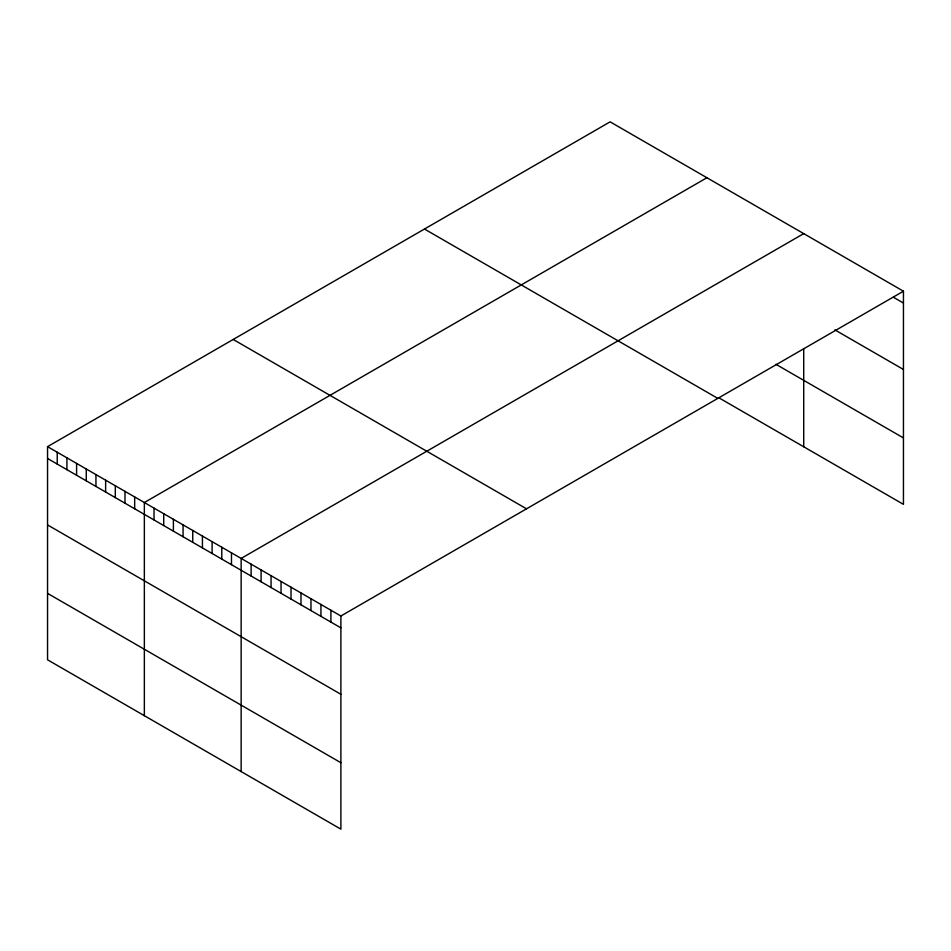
<?xml version="1.0" encoding="UTF-8"?>
<svg xmlns="http://www.w3.org/2000/svg" width="951" height="951" viewBox="0 0 951 951"><rect width="100%" height="100%" fill="white"/><g stroke="black" fill="none" stroke-linecap="round" stroke-linejoin="round"><path stroke-width="1.43" d="M47.55 446.649L340.886 615.998L340.886 829.153L47.55 659.792L47.55 446.649L610.114 121.847L903.45 291.208L903.45 504.351L719.015 397.875M706.914 177.742L144.35 502.532L144.35 715.687M803.714 233.625L241.15 558.415L241.15 771.57M340.886 615.998L903.45 291.208M893.476 297.294L903.45 303.048M834.883 329.89L903.45 369.475M775.885 364.281L903.45 437.924M424.467 229.036L717.803 398.386M233.197 339.459L526.533 508.821M47.55 458.489L340.886 627.85M47.55 524.928L340.886 694.278M47.55 593.365L340.886 762.714M803.714 348.969L803.714 446.768M330.912 610.245L330.912 622.085M320.939 604.479L320.939 616.331M310.965 598.726L310.965 610.578M300.991 592.972L300.991 604.812M291.018 587.207L291.018 599.059M281.044 581.453L281.044 593.293M271.071 575.688L271.071 587.54M261.097 569.934L261.097 581.786M251.123 564.181L251.123 576.021M231.473 552.828L231.473 564.68M221.785 547.241L221.785 559.093M212.109 541.654L212.109 553.506M202.432 536.067L202.432 547.907M192.744 530.48L192.744 542.32M183.067 524.893L183.067 536.733M173.391 519.294L173.391 531.145M163.715 513.706L163.715 525.558M154.026 508.119L154.026 519.971M134.673 496.945L134.673 508.785M124.985 491.358L124.985 503.198M115.309 485.771L115.309 497.611M105.632 480.184L105.632 492.024M95.944 474.585L95.944 486.436M86.268 468.998L86.268 480.849M76.591 463.41L76.591 475.262M66.915 457.823L66.915 469.675M57.226 452.236L57.226 464.076"/></g></svg>
